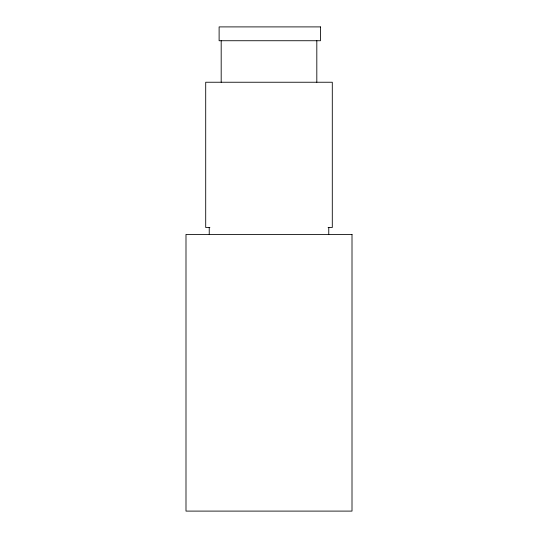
<?xml version="1.0" encoding="UTF-8"?>
<svg xmlns="http://www.w3.org/2000/svg" width="538" height="538" viewBox="0 0 538 538"><rect width="100%" height="100%" fill="white"/><g stroke="black" fill="none" stroke-linecap="round" stroke-linejoin="round"><path stroke-width="0.81" d="M209.901 227.5L205.704 227.5L205.704 82.24L332.296 82.24L332.296 227.5L328.099 227.5M328.765 227.5L328.765 234.413M316.815 40.733L316.815 82.24M221.185 40.733L221.185 82.24M209.235 227.5L209.235 234.413M320.46 26.9L219.114 26.9L219.114 40.733L320.46 40.733L320.46 26.9M352.007 234.413L185.993 234.413L185.993 511.1L352.007 511.1L352.007 234.413"/></g></svg>
